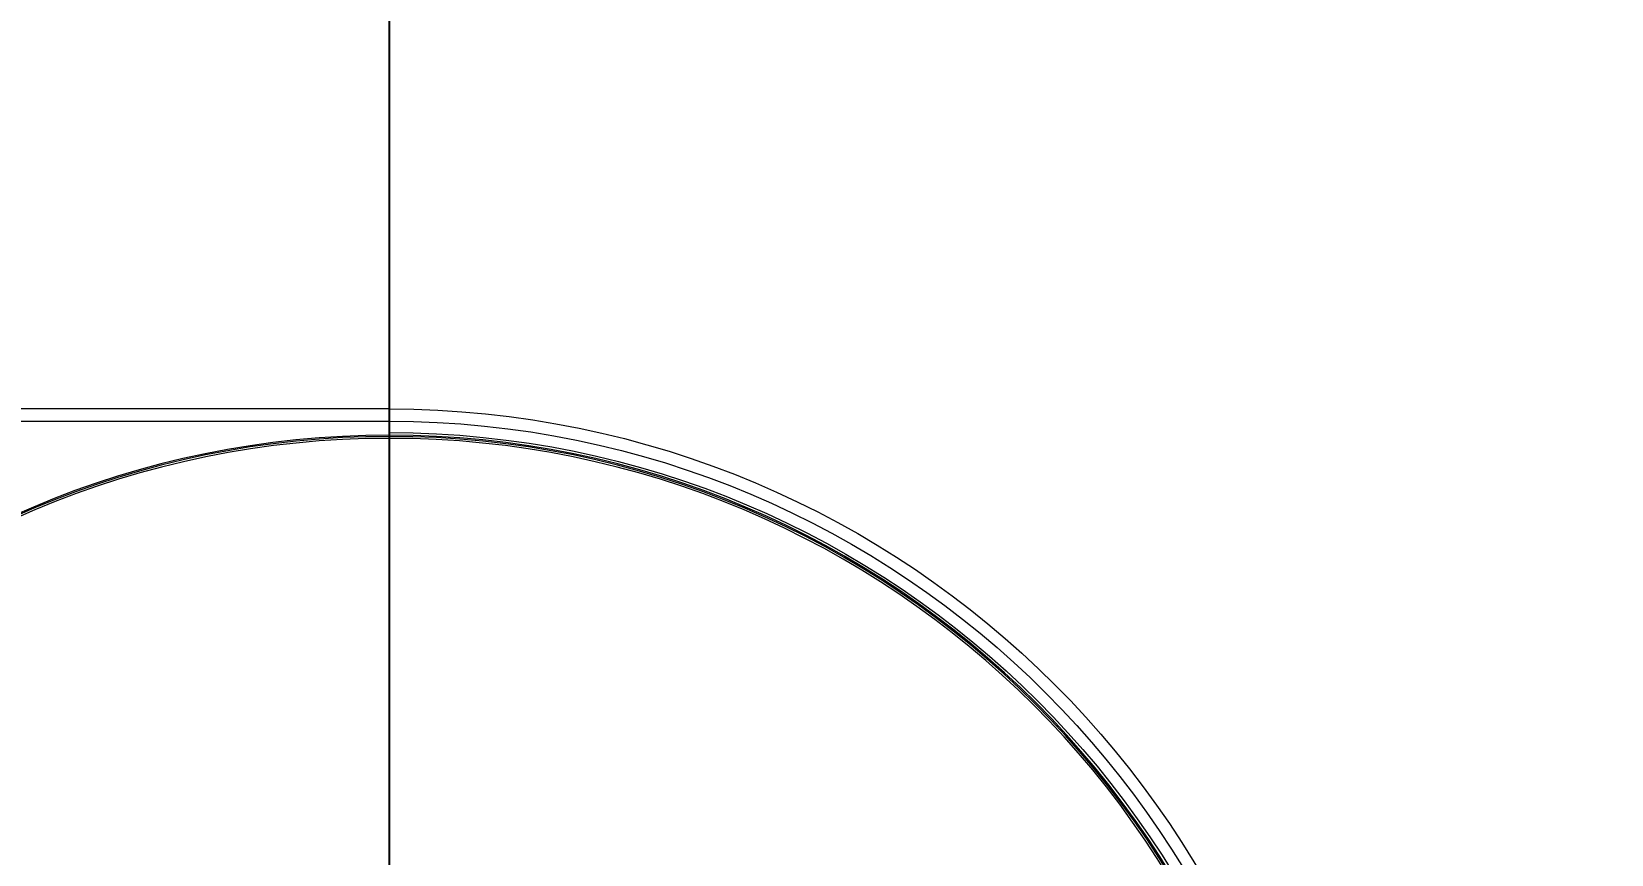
# Model space of a CAD drawing. Header units: millimetres. Extents: x -20146070 to 165023, y -3349561 to 35447.
# Drawn here: x -365078.4 to -364682.3, y -10785.8 to -10579.5 of the extents above; entities that cross this region are included whole.
import ezdxf
from ezdxf import colors
from ezdxf.entities.mleader import LeaderData, LeaderLine
from ezdxf.math import Vec2, Vec3

# ---------------------------------------------------------------- set-up
doc = ezdxf.new("R2010")
doc.units = ezdxf.units.MM
doc.header["$LTSCALE"] = 50
doc.linetypes.add('CONTINOUS', pattern=[0])
for name, color, linetype in [('ASPL- FM200-DEVICES', 8, 'Continuous'), ('M-_FM200 PIPE', 1, 'Continuous'), ('M_FIREALAM-_E-', 10, 'Continuous'), ('M_FM 200 Cylinder', 1, 'Continuous')]:
    doc.layers.add(name, color=color, linetype=linetype)
doc.styles.add('RomanS', font='romans__.ttf', dxfattribs={"width": 0.75, "height": 40})

# ---------------------------------------------------------------- blocks, each defined once
blk = doc.blocks.new('180')
at = {"layer": 'ASPL- FM200-DEVICES', "color": 1, "lineweight": 5}
for p, q in [((-38660.78, -130056.41), (-38433.88, -130056.41)), ((-38433.88, -130059.48), (-38660.78, -130059.48)), ((-38660.78, -130059.48), (-38660.78, -130062.34))]:
    blk.add_line(p, q, dxfattribs=at)
for radius in [229.34, 229.02, 228.54]:
    blk.add_circle((-38660.78, -130292.31), radius, dxfattribs=at)
for radius in [235.9, 232.83, 229.97]:
    blk.add_arc((-38660.78, -130292.31), radius, 90, 270, dxfattribs=at)
blk = doc.blocks.new('SMOKE')
at = {"color": 7, "linetype": 'CONTINOUS'}
ml = blk.add_multileader_mtext('Standard', dxfattribs=at)
ml.set_content('{\\fArial|b0|i0|c0|p34;S}', color=7, style='RomanS')
ml.set_leader_properties(color=10)
ml.build(insert=Vec2(0, 0))
ml.multileader.update_dxf_attribs({"dogleg_length": 3.34, "arrow_head_size": 171.11, "scale": 50})
ctx = ml.context
ctx.base_point, ctx.scale, ctx.char_height, ctx.arrow_head_size, ctx.landing_gap_size, ctx.plane_origin = Vec3(10040458.85, 1663039.05), 50, 256.6687, 171.11, 171.11, Vec3(10036247.2, 1658323.42)
notes = []
notes.append((ctx, [(0, (0, 0, 0), (0, 0), (1, 0), 1, [])]))
ctx.mtext.insert, ctx.mtext.flow_direction = Vec3(10040629.96, 1663169.57), 5
for ctx, leaders in notes:
    for number, flags, end, landing, length, lines in leaders:
        leader = LeaderData()
        leader.index, (leader.has_last_leader_line, leader.has_dogleg_vector, leader.attachment_direction) = number, flags
        leader.last_leader_point, leader.dogleg_vector, leader.dogleg_length = Vec3(end), Vec3(landing), length
        for number, points, colour, breaks in lines:
            line = LeaderLine()
            line.index, line.vertices, line.color, line.breaks = number, Vec3.list(points), colors.encode_raw_color(colour), breaks
            leader.lines.append(line)
        ctx.leaders.append(leader)

msp = doc.modelspace()

# ---------------------------------------------------------------- linework, layer by layer
at = {"layer": 'M-_FM200 PIPE'}
msp.add_line((-364988.71, -11145.93), (-364988.71, -8874.66), dxfattribs=at)

# ---------------------------------------------------------------- block references
at = {"layer": 'M_FIREALAM-_E-', "xscale": 1.28, "yscale": 1.28, "zscale": 1.28}
for p in [(-13215027.01, -2136319.15), (-12842896.26, -2136319.15), (-13209527.32, -2137019.4), (-12837356.49, -2137100.4), (-13215027.01, -2138819.15), (-12842882.17, -2139119.15)]:
    msp.add_blockref('SMOKE', p, dxfattribs=at)
at = {"layer": 'M_FM 200 Cylinder', "lineweight": -3, "xscale": -1}
msp.add_blockref('180', (-403649.49, 119382.29), dxfattribs=at)

doc.saveas('drawing.dxf')
